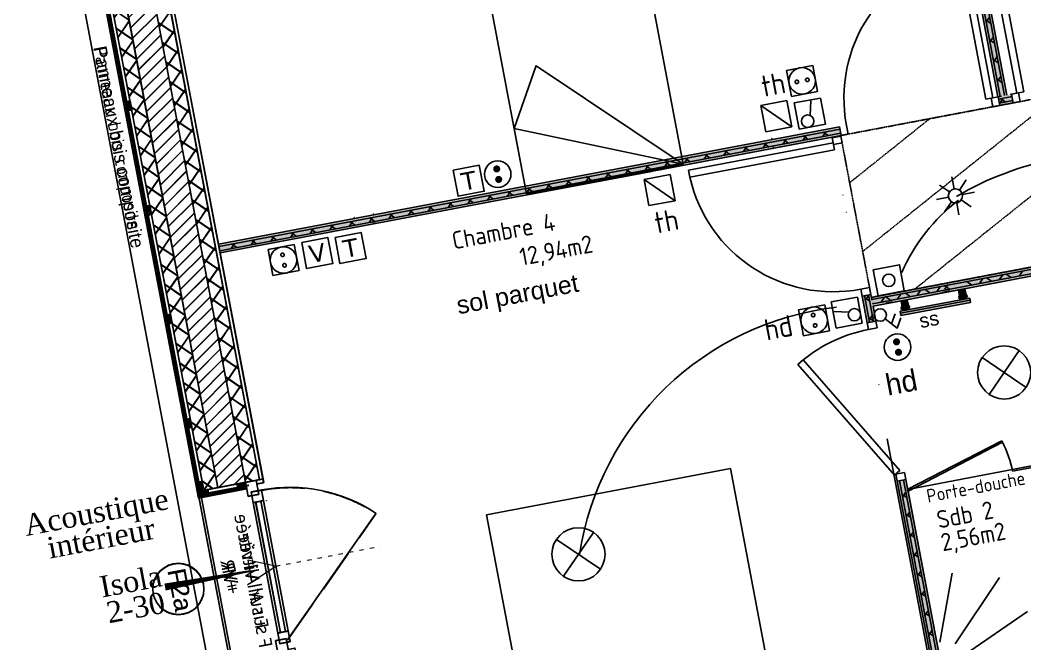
# Model space of a CAD drawing. Header units: centimetres. Extents: x 209280 to 319866, y -365283 to -277503.
# Drawn here: x 237025 to 242694, y -329235 to -325713 of the extents above; entities that cross this region are included whole.
import ezdxf

# ---------------------------------------------------------------- set-up
doc = ezdxf.new("R2010")
doc.units = ezdxf.units.CM
for name, pattern in [('ACAD_ISO03W100', [30, 12, -18]), ('Style de ligne -1', [0.41664, 0.20828, -0.20836]), ('Style de ligne -2', [0.694425, 0.48607, -0.208355])]:
    doc.linetypes.add(name, pattern=pattern)
doc.layers.get('0').update_dxf_attribs({"color": 252})
for name, color, linetype, lineweight in [('0-PROJET-BOIS', 7, 'Continuous', 5), ('0-PROJET-DESSINS CRÉES', 7, 'Continuous', 9), ('0-PROJET-FAUX PLAFOND', 251, 'Style de ligne -1', 5), ('0-PROJET-MENUISERIES EXT', 7, 'Continuous', 5), ('0-PROJET-MENUISERIES INT', 7, 'Continuous', 5), ('0-PROJET-MUR BETON', 7, 'Continuous', 35), ('0-PROJET-TEXTE', 7, 'Continuous', 5), ('prlm-ELEC-CFA', 1, 'Continuous', 25), ('prlm-ELEC-CFO', 1, 'Continuous', 25)]:
    doc.layers.add(name, color=color, linetype=linetype, lineweight=lineweight)
doc.layers.add('3-BAT C-Niveau 1', color=252, linetype='Continuous')
doc.layers.add('prlm-VMC', color=93, linetype='Continuous')
doc.layers.add('prlm-ZEROPLOT', color=254, linetype='Continuous', plot=False)
doc.styles.add('Futura Book', font='')
doc.styles.add('Geneva', font='arial.ttf')
doc.styles.add('Helvetica', font='arial.ttf')
doc.styles.add('Lucida Grande', font='')
doc.styles.add('prlm-elec-cfo', font='comic.ttf', dxfattribs={"height": 12})
doc.styles.add('prlm-vmc', font='pala.ttf', dxfattribs={"height": 14})
doc.styles.get("Standard").update_dxf_attribs({"font": 'isocp.shx', "height": 100})
doc.styles.get('Futura Book').set_extended_font_data('Futura Book')
doc.styles.get('Lucida Grande').set_extended_font_data('Lucida Grande')
pattern_1 = [(45, (0, 0), (0, -1), [])]

# ---------------------------------------------------------------- blocks, each defined once
blk = doc.blocks.new('Groupe-39-1')
at = {"linetype": 'Continuous'}
blk.add_line((14932.25, -46507.73), (14648.45, -45009.16), dxfattribs=at)
blk = doc.blocks.new('PORTE FENETRE TYPE 3')
at = {"linetype": 'Style de ligne -2', "ltscale": 50.8}
blk.add_line((5.11, 14.73), (65.94, 76.94), dxfattribs=at)
at = {"linetype": 'Continuous', "lineweight": 25, "flags": 128}
for points in [[(-2, 18), (0, 18), (0, 14)], [(97, 18), (95, 18), (95, 14)], [(0, 7.7), (0, -18), (-2, -18)], [(95, 7.7), (95, -18), (97, -18)]]:
    blk.add_lwpolyline(points, dxfattribs=at)
at = {"linetype": 'Continuous', "flags": 128}
for points in [[(-2, 14), (6, 14), (6, 8), (-2, 8)], [(4, 16), (10, 16), (10, 10), (4, 10)], [(10, 16), (85, 16), (85, 14.5), (10, 14.5)], [(10, 11.5), (85, 11.5), (85, 10), (10, 10)], [(85, 16), (91, 16), (91, 10), (85, 10)], [(89, 14), (97, 14), (97, 8), (89, 8)]]:
    blk.add_lwpolyline(points, close=True, dxfattribs=at)
blk.add_lwpolyline([(0, 9.5), (0, -19.5), (95, -19.5), (95, 9.5)], dxfattribs=at)
at = {"linetype": 'Style de ligne -2', "ltscale": 50.8}
blk.add_arc((4, 16), 87, 360, 44.5337, dxfattribs=at)
at = {"insert": (47.21, 5.79), "char_height": 7.6206, "attachment_point": 2, "line_spacing_factor": 0.978845, "style": 'Lucida Grande'}
blk.add_mtext('F sur All vitrée\\P+VR ', dxfattribs=at)
blk = doc.blocks.new('Groupe-246-1')
at = {"linetype": 'Continuous'}
h = blk.add_hatch(dxfattribs=at)
h.set_pattern_fill('BOIS 45', color=256, style=0, pattern_type=2)
h.set_pattern_definition(pattern_1)
h.paths.add_polyline_path([(14866.68, -46092.66), (14865.75, -46087.75), (14868.4, -46087.25), (14869.34, -46092.16)])
h = blk.add_hatch(dxfattribs=at)
h.set_pattern_fill('BOIS 45', color=256, style=0, pattern_type=2)
h.set_pattern_definition(pattern_1)
h.paths.add_polyline_path([(14877.85, -46151.61), (14876.92, -46146.7), (14879.57, -46146.2), (14880.5, -46151.11)])
h = blk.add_hatch(dxfattribs=at)
h.set_pattern_fill('BOIS 45', color=256, style=0, pattern_type=2)
h.set_pattern_definition(pattern_1)
h.paths.add_polyline_path([(14889.48, -46213.02), (14888.54, -46208.11), (14891.2, -46207.6), (14892.13, -46212.52)])
h = blk.add_hatch(dxfattribs=at)
h.set_pattern_fill('BOIS 45', color=256, style=0, pattern_type=2)
h.set_pattern_definition(pattern_1)
h.paths.add_polyline_path([(14900.64, -46271.97), (14899.71, -46267.06), (14902.36, -46266.56), (14903.29, -46271.47)])
h = blk.add_hatch(dxfattribs=at)
h.set_pattern_fill('BOIS 45', color=256, style=0, pattern_type=2)
h.set_pattern_definition(pattern_1)
h.paths.add_polyline_path([(14907.36, -46307.44), (14906.43, -46302.52), (14909.08, -46302.02), (14910.01, -46306.93)])
h = blk.add_hatch(dxfattribs=at)
h.set_pattern_fill('BOIS 45', color=256, style=0, pattern_type=2)
h.set_pattern_definition(pattern_1)
h.paths.add_polyline_path([(14928.68, -46303.4), (14933.59, -46302.47), (14934.09, -46305.12), (14929.18, -46306.05)])
h = blk.add_hatch(dxfattribs=at)
h.set_pattern_fill('BOIS 45', color=256, style=0, pattern_type=2)
h.set_pattern_definition(pattern_1)
h.paths.add_polyline_path([(14907.36, -46307.44), (14912.27, -46306.51), (14912.77, -46309.16), (14907.86, -46310.09)])
at = {"linetype": 'Continuous', "flags": 128}
for points in [[(14966.6, -45861.29), (14830.5, -45887.07), (14910.01, -46306.93), (14933.59, -46302.47), (14934.14, -46305.37), (14907.95, -46310.33), (14827.34, -45884.92), (14969.15, -45858.06), (14973.72, -45884.37), (14971.06, -45884.87)], [(14826.17, -45884.12), (14827.15, -45883.93), (14908.04, -46311.07), (14907.06, -46311.26)], [(14866.68, -46092.66), (14865.75, -46087.75), (14868.4, -46087.25), (14869.34, -46092.16)], [(14877.85, -46151.61), (14876.92, -46146.7), (14879.57, -46146.2), (14880.5, -46151.11)], [(14889.48, -46213.02), (14888.54, -46208.11), (14891.2, -46207.6), (14892.13, -46212.52)], [(14900.64, -46271.97), (14899.71, -46267.06), (14902.36, -46266.56), (14903.29, -46271.47)], [(14907.36, -46307.44), (14906.43, -46302.52), (14909.08, -46302.02), (14910.01, -46306.93)], [(14908.09, -46311.06), (14907.9, -46310.08), (14934.09, -46305.12), (14934.28, -46306.1)], [(14928.68, -46303.4), (14933.59, -46302.47), (14934.09, -46305.12), (14929.18, -46306.05)], [(14907.36, -46307.44), (14912.27, -46306.51), (14912.77, -46309.16), (14907.86, -46310.09)]]:
    blk.add_lwpolyline(points, close=True, dxfattribs=at)
blk = doc.blocks.new('Groupe-292-1')
at = {"linetype": 'Continuous'}
blk.add_circle((14895.65, -46362.71), 14.45, dxfattribs=at)
at = {"insert": (14899.35, -46350.3), "char_height": 10.087, "attachment_point": 1, "rotation": 280.7236, "line_spacing_factor": 0.834288, "style": 'Helvetica'}
blk.add_mtext('F2a', dxfattribs=at)
blk = doc.blocks.new('xi.EA')
at = {"layer": 'prlm-VMC', "color": 0, "linetype": 'ByBlock', "lineweight": 5, "flags": 128}
blk.add_lwpolyline([(-6.17, -15), (6.17, -15), (0, 0)], close=True, dxfattribs=at)
at = {"layer": 'prlm-VMC', "color": 0, "linetype": 'ByBlock', "lineweight": -2, "flags": 128}
blk.add_lwpolyline([(0, -15, 1, 4, 0), (0, -63.63, 1, 1, 0)], format="xyseb", dxfattribs=at)
at = {"layer": 'prlm-VMC', "color": 0, "linetype": 'ByBlock', "lineweight": 5}
blk.add_solid([(0, 0), (6.17, -15), (-6.17, -15), (0, 0)], dxfattribs=at)
at = {"layer": 'prlm-ZEROPLOT', "color": 250, "linetype": 'ACAD_ISO03W100', "lineweight": 0, "ltscale": 0.2}
blk.add_lwpolyline([(0, 0), (0, 60)], dxfattribs=at)
blk = doc.blocks.new('xi.TEL')
at = {"layer": 'prlm-ELEC-CFA', "color": 0, "linetype": 'ByBlock', "lineweight": -2, "flags": 128}
blk.add_lwpolyline([(-7.5, 7.5), (7.5, 7.5), (7.5, -7.5), (-7.5, -7.5)], close=True, dxfattribs=at)
at = {"layer": 'prlm-ELEC-CFA', "color": 0, "linetype": 'ByBlock', "insert": (0, 0), "char_height": 10, "width": 11.36, "attachment_point": 5}
blk.add_mtext('{\\fVerdana|b0|i0|c0|p34;T}', dxfattribs=at)
blk = doc.blocks.new('xi.TV')
at = {"layer": 'prlm-ELEC-CFA', "color": 0, "linetype": 'ByBlock', "lineweight": -2, "flags": 128}
blk.add_lwpolyline([(-7.5, 7.5), (7.5, 7.5), (7.5, -7.5), (-7.5, -7.5)], close=True, dxfattribs=at)
at = {"layer": 'prlm-ELEC-CFA', "color": 0, "linetype": 'ByBlock', "insert": (0, 0), "char_height": 10, "width": 11.36, "attachment_point": 5}
blk.add_mtext('{\\fVerdana|b0|i0|c0|p34;V}', dxfattribs=at)
blk = doc.blocks.new('xi.PC')
at = {"color": 0, "lineweight": 5}
blk.add_wipeout([(-7.5, -7.5), (7.5, -7.5), (7.5, 7.5), (-7.5, 7.5)], dxfattribs=at).dxf.layer = 'prlm-ELEC-CFO'
at = {"layer": 'prlm-ELEC-CFO', "color": 0, "linetype": 'ByBlock', "lineweight": 5, "const_width": 2}
for points in [[(-4, 0, 1), (-2, 0, 1)], [(2, 0, 1), (4, 0, 1)]]:
    blk.add_lwpolyline(points, format="xyb", close=True, dxfattribs=at)
at = {"layer": 'prlm-ELEC-CFO', "color": 0, "linetype": 'ByBlock', "lineweight": -2}
blk.add_circle((0, 0), 7.5, dxfattribs=at)
blk = doc.blocks.new('xi.BP')
at = {"layer": 'prlm-ELEC-CFO', "color": 0, "flags": 128}
blk.add_lwpolyline([(-7.5, -7.5), (7.5, -7.5), (7.5, 7.5), (-7.5, 7.5)], close=True, dxfattribs=at)
at = {"layer": 'prlm-ELEC-CFO', "color": 0}
blk.add_circle((0, 0), 3.5, dxfattribs=at)
blk = doc.blocks.new('xi.SPOT')
at = {"color": 0, "lineweight": 5}
blk.add_wipeout([(-4, 0), (-2.83, -2.83), (0, -4), (2.83, -2.83), (4, 0), (2.83, 2.83), (0, 4), (-2.83, 2.83)], dxfattribs=at).dxf.layer = 'prlm-ELEC-CFO'
at = {"layer": 'prlm-ELEC-CFO', "color": 0, "linetype": 'ByBlock', "lineweight": -2, "flags": 128}
for points in [[(-7.69, 7.69), (-2.83, 2.83)], [(0, 10.88), (0, 4)], [(7.69, 7.69), (2.83, 2.83)], [(-10.88, 0), (-4, 0)], [(4, 0), (10.88, 0)], [(-2.83, -2.83), (-7.69, -7.69)], [(0, -4), (0, -10.88)], [(2.83, -2.83), (7.69, -7.69)]]:
    blk.add_lwpolyline(points, dxfattribs=at)
at = {"layer": 'prlm-ELEC-CFO', "color": 0, "linetype": 'ByBlock', "lineweight": -2}
blk.add_circle((0, 0), 4, dxfattribs=at)
blk = doc.blocks.new('xi.DA')
at = {"layer": 'prlm-ELEC-CFO', "color": 0}
for points in [[(0.61, -1.67), (7.04, 4.05), (1.81, 7.01)], [(4.05, 1.39), (-1.17, 4.34)]]:
    blk.add_lwpolyline(points, dxfattribs=at)
blk.add_circle((-2, -4), 3.5, dxfattribs=at)

msp = doc.modelspace()

# ---------------------------------------------------------------- hatches: boundary and pattern name
at = {"layer": '0-PROJET-BOIS', "lineweight": 25}
msp.add_hatch(color=256, dxfattribs=at).paths.add_polyline_path([(238042.016, -328407.879), (238040.156, -328398.054), (238302.083, -328348.45), (238303.944, -328358.276)])
at = {"layer": '3-BAT C-Niveau 1', "linetype": 'Continuous'}
h = msp.add_hatch(dxfattribs=at)
h.set_pattern_fill('02_ISOLANT', color=256, scale=10, angle=-79.276399, style=0, pattern_type=2)
h.set_pattern_definition([(325.7236, (88960.93, 134700.79), (45.054858, 66.106428), []), (55.7236, (88960.93, 134700.79), (66.106428, -45.054858), [])])
h.paths.add_polyline_path([(237359.368, -324233.606), (237265.88, -324169.889), (238061.015, -328368.542), (238139.618, -328353.657)])
h = msp.add_hatch(dxfattribs=at)
h.set_pattern_fill('MURS MACONNERIE-2', color=256, scale=10, style=0, pattern_type=2)
h.set_pattern_definition([(45, (89146.82, 134700.79), (-31.2347524, 39.0434405), [])])
h.paths.add_polyline_path([(237546.346, -324361.04), (237359.368, -324233.606), (238139.618, -328353.657), (238296.824, -328323.885)])
h = msp.add_hatch(dxfattribs=at)
h.set_pattern_fill('02_ISOLANT', color=256, scale=10, angle=-79.276399, style=0, pattern_type=2)
h.set_pattern_definition([(325.7236, (88960.93, 134700.79), (45.054858, 66.106428), []), (55.7236, (88960.93, 134700.79), (66.106428, -45.054858), [])])
h.paths.add_polyline_path([(237639.834, -324424.758), (237546.346, -324361.04), (238296.824, -328323.885), (238375.426, -328308.999)])
at = {"layer": 'prlm-ELEC-CFO', "lineweight": 25}
for points in [[(242369.273, -327269.511), (242353.638, -327256.873), (242328.698, -327261.846), (242319.412, -327279.454), (242335.046, -327292.091), (242359.977, -327287.12)], [(242319.471, -327237.631), (242355.324, -327230.842), (242361.45, -327263.193), (242325.598, -327269.983)], [(241989.476, -327356.823), (242382.491, -327282.394), (242387.061, -327306.527), (241994.046, -327380.955)], [(241994.029, -327340.61), (242009.682, -327353.237), (242034.611, -327348.259), (242043.886, -327330.647), (242028.243, -327318.018), (242003.313, -327322.996)], [(241994.939, -327299.091), (242030.026, -327292.446), (242036.063, -327324.329), (242000.977, -327330.973)]]:
    msp.add_hatch(color=256, dxfattribs=at).paths.add_polyline_path(points)

# ---------------------------------------------------------------- linework, layer by layer
at = {"lineweight": 25}
for p, q in [((242270.533, -326248.201), (242270.524, -326248.152)), ((242368.639, -326229.622), (242368.649, -326229.671)), ((241265.162, -326380.577), (241265.152, -326380.528)), ((241265.162, -326380.577), (241265.171, -326380.626)), ((241274.465, -326429.704), (241274.456, -326429.654)), ((241274.465, -326429.704), (241274.474, -326429.753)), ((241667.351, -326701.003), (241667.302, -326701.013)), ((241716.48, -326691.7), (241716.529, -326691.69)), ((239017.182, -326806.296), (239017.191, -326806.345)), ((241685.93, -326799.11), (241685.98, -326799.1)), ((241735.059, -326789.806), (241735.01, -326789.815)), ((238909.477, -326826.693), (238909.468, -326826.644)), ((239016.887, -326857.241), (239016.896, -326857.29)), ((239026.485, -326855.423), (239026.476, -326855.374)), ((242541.638, -327143.129), (242541.629, -327143.079)), ((242551.236, -327141.311), (242551.246, -327141.36)), ((242560.542, -327190.449), (242560.533, -327190.4)), ((238215.662, -327354.68), (238215.711, -327354.67)), ((241870.141, -327771.82), (241870.092, -327771.83)), ((242649.425, -328248.909), (242649.415, -328248.86)), ((242649.425, -328248.909), (242649.434, -328248.958)), ((238414.502, -328426.245), (238414.551, -328426.235)), ((242100.595, -328988.709), (242100.644, -328988.699)), ((242149.723, -328979.405), (242149.674, -328979.414)), ((242110.203, -329039.439), (242110.153, -329039.449)), ((242177.91, -329128.242), (242177.959, -329128.232))]:
    msp.add_line(p, q, dxfattribs=at)
for centre in [(242270.533, -326248.201), (242368.639, -326229.622), (241265.162, -326380.577), (241265.162, -326380.577), (241274.465, -326429.704), (241274.465, -326429.704), (241667.351, -326701.003), (241716.48, -326691.7), (239017.182, -326806.296), (241685.93, -326799.11), (241735.059, -326789.806), (238909.477, -326826.693), (239016.887, -326857.241), (239026.485, -326855.423), (242541.638, -327143.129), (242551.236, -327141.311), (242560.542, -327190.449), (238215.662, -327354.68), (241870.141, -327771.82), (242649.425, -328248.909), (242649.425, -328248.909), (238414.502, -328426.245), (242100.595, -328988.709), (242149.723, -328979.405), (242110.203, -329039.439), (242177.91, -329128.242)]:
    msp.add_circle(centre, 0.025, dxfattribs=at)
at = {"layer": '0-PROJET-BOIS', "lineweight": 25}
for p, q in [((237618.682, -326174.736), (237645.211, -326169.712)), ((237627.986, -326223.863), (237618.682, -326174.736)), ((237619.477, -326178.933), (237624.84, -326173.57)), ((237621.069, -326187.341), (237637.176, -326171.234)), ((237622.662, -326195.749), (237645.766, -326172.644)), ((237624.254, -326204.156), (237647.358, -326181.052)), ((237625.846, -326212.564), (237648.951, -326189.46)), ((237627.438, -326220.972), (237650.543, -326197.868)), ((237645.211, -326169.712), (237654.514, -326218.839)), ((237654.514, -326218.839), (237627.986, -326223.863)), ((237636.08, -326222.33), (237652.135, -326206.275)), ((237648.416, -326219.994), (237653.727, -326214.683)), ((237730.325, -326764.258), (237756.854, -326759.234)), ((237739.629, -326813.385), (237730.325, -326764.258)), ((237730.935, -326767.476), (237735.046, -326763.364)), ((237732.527, -326775.884), (237747.383, -326761.028)), ((237734.119, -326784.291), (237757.224, -326761.187)), ((237756.854, -326759.234), (237766.157, -326808.361)), ((237735.711, -326792.699), (237758.816, -326769.595)), ((237737.304, -326801.107), (237760.408, -326778.002)), ((237738.896, -326809.515), (237762, -326786.41)), ((237766.157, -326808.361), (237739.629, -326813.385)), ((237746.286, -326812.124), (237763.593, -326794.818)), ((237758.623, -326809.788), (237765.185, -326803.226)), ((237846.612, -327378.302), (237873.14, -327373.278)), ((237855.915, -327427.428), (237846.612, -327378.302)), ((237847.169, -327381.242), (237850.926, -327377.485)), ((237848.761, -327389.649), (237863.262, -327375.148)), ((237850.353, -327398.057), (237873.458, -327374.953)), ((237851.945, -327406.465), (237875.05, -327383.361)), ((237873.14, -327373.278), (237882.444, -327422.404)), ((237853.538, -327414.873), (237876.642, -327391.768)), ((237855.13, -327423.281), (237878.234, -327400.176)), ((237882.444, -327422.404), (237855.915, -327427.428)), ((237862.166, -327426.245), (237879.827, -327408.584)), ((237874.502, -327423.908), (237881.419, -327416.992)), ((237958.255, -327967.823), (237984.783, -327962.799)), ((237967.558, -328016.95), (237958.255, -327967.823)), ((237958.626, -327969.784), (237961.132, -327967.278)), ((237960.218, -327978.192), (237973.468, -327964.942)), ((237961.811, -327986.6), (237984.915, -327963.495)), ((237963.403, -327995.008), (237986.507, -327971.903)), ((237964.995, -328003.415), (237988.1, -327980.311)), ((237966.587, -328011.823), (237989.692, -327988.719)), ((237994.087, -328011.926), (237967.558, -328016.95)), ((237972.372, -328016.038), (237991.284, -327997.126)), ((237984.708, -328013.702), (237992.876, -328005.534)), ((237984.783, -327962.799), (237994.087, -328011.926)), ((238025.418, -328322.476), (238051.947, -328317.452)), ((238034.722, -328371.603), (238025.418, -328322.476)), ((238025.501, -328322.91), (238026.055, -328322.356)), ((238027.093, -328331.318), (238038.391, -328320.02)), ((238028.685, -328339.725), (238050.727, -328317.683)), ((238030.277, -328348.133), (238053.382, -328325.029)), ((238031.87, -328356.541), (238054.974, -328333.437)), ((238033.462, -328364.949), (238056.566, -328341.844)), ((238037.295, -328371.116), (238058.158, -328350.252)), ((238040.156, -328398.054), (238302.083, -328348.45)), ((238302.548, -328350.907), (238040.621, -328400.51)), ((238051.947, -328317.452), (238061.25, -328366.579)), ((238061.25, -328366.579), (238297.059, -328321.922)), ((238247.932, -328331.226), (238297.059, -328321.922)), ((238252.956, -328357.754), (238247.932, -328331.226)), ((238249.406, -328339.005), (238259.347, -328329.064)), ((238250.998, -328347.413), (238271.683, -328326.728)), ((238252.59, -328355.82), (238284.019, -328324.392)), ((238302.083, -328348.45), (238252.956, -328357.754)), ((238262.455, -328355.955), (238296.355, -328322.055)), ((238274.792, -328353.619), (238298.561, -328329.85)), ((238287.128, -328351.283), (238300.153, -328338.258)), ((238297.059, -328321.922), (238302.083, -328348.45)), ((238297.059, -328321.922), (238302.548, -328350.907)), ((238299.464, -328348.946), (238301.745, -328346.665)), ((238302.083, -328348.45), (238303.944, -328358.276)), ((238041.607, -328407.957), (238031.781, -328409.818)), ((238034.722, -328371.603), (238083.849, -328362.299)), ((238061.25, -328366.579), (238034.722, -328371.603)), ((238039.746, -328398.132), (238034.722, -328371.603)), ((238035.054, -328373.357), (238037.295, -328371.116)), ((238036.646, -328381.764), (238049.631, -328368.78)), ((238038.239, -328390.172), (238061.967, -328366.443)), ((238088.873, -328388.828), (238039.746, -328398.132)), ((238042.016, -328407.879), (238040.156, -328398.054)), ((238040.404, -328398.007), (238074.303, -328364.107)), ((238303.944, -328358.276), (238042.016, -328407.879)), ((238049.631, -328368.78), (238059.751, -328358.66)), ((238052.74, -328395.671), (238084.209, -328364.202)), ((238065.076, -328393.335), (238085.801, -328372.609)), ((238077.412, -328390.998), (238087.394, -328381.017)), ((238083.849, -328362.299), (238088.873, -328388.828))]:
    msp.add_line(p, q, dxfattribs=at)
at = {"layer": '0-PROJET-DESSINS CRÉES', "lineweight": 25}
for p, q in [((242541.957, -326145.911), (242060.939, -323605.932)), ((242554.73, -326143.492), (242073.712, -323603.513)), ((242554.73, -326143.492), (242073.712, -323603.513)), ((242578.311, -326139.026), (242097.293, -323599.047)), ((242578.311, -326139.026), (242097.293, -323599.047)), ((240412.418, -324659.208), (240765.953, -326526.027)), ((239881.67, -326693.492), (239528.135, -324826.673)), ((242591.083, -326136.607), (242419.483, -325230.482)), ((242541.957, -326145.911), (242370.356, -325239.785)), ((242501.335, -325732.56), (242473.288, -325713.445)), ((242494.617, -325697.088), (242475.502, -325725.135)), ((242522.386, -325843.721), (242494.34, -325824.606)), ((242515.668, -325808.249), (242496.553, -325836.296)), ((239811.751, -326324.905), (239935.996, -325970.187)), ((240765.953, -326526.027), (239935.709, -325970.816)), ((242543.438, -325954.882), (242515.391, -325935.767)), ((242536.72, -325919.411), (242517.605, -325947.457)), ((242557.772, -326030.572), (242538.656, -326058.618)), ((242564.489, -326066.044), (242536.443, -326046.928)), ((242561.607, -326142.189), (242542.552, -326145.798)), ((242621.292, -326144.117), (242544.971, -326158.571)), ((242621.292, -326144.117), (242544.971, -326158.571)), ((242618.873, -326131.344), (242610.734, -326132.886)), ((242618.873, -326131.344), (242628.176, -326180.471)), ((242542.552, -326145.798), (242551.855, -326194.925)), ((242625.758, -326167.698), (242549.436, -326182.152)), ((242625.758, -326167.698), (242549.436, -326182.152)), ((242570.664, -326153.705), (242551.548, -326181.752)), ((242628.176, -326180.471), (242551.855, -326194.925)), ((242628.176, -326180.471), (242551.855, -326194.925)), ((242555.323, -326156.61), (242583.37, -326175.725)), ((241648.444, -326315.123), (238144.459, -326978.703)), ((241650.863, -326327.896), (238146.878, -326991.476)), ((241650.863, -326327.896), (238146.878, -326991.476)), ((241655.328, -326351.477), (238151.344, -327015.056)), ((241655.328, -326351.477), (238151.344, -327015.056)), ((241657.747, -326364.25), (238153.763, -327027.829)), ((240765.953, -326526.027), (239811.751, -326324.905)), ((239811.751, -326324.905), (239881.86, -326694.156)), ((241459.051, -326364.221), (241439.936, -326392.268)), ((241443.711, -326367.126), (241471.757, -326386.241)), ((241570.212, -326343.169), (241551.097, -326371.216)), ((241554.872, -326346.074), (241582.919, -326365.19)), ((241655.093, -326367.572), (241605.966, -326376.875)), ((241642.32, -326369.991), (241641.805, -326367.269)), ((241642.32, -326369.991), (241641.805, -326367.269)), ((241648.444, -326315.123), (241657.747, -326364.25)), ((241657.747, -326364.25), (241654.578, -326364.85)), ((241655.093, -326367.572), (241654.578, -326364.85)), ((241605.451, -326374.154), (240799.39, -326526.804)), ((241125.567, -326427.376), (241106.452, -326455.422)), ((241236.728, -326406.324), (241217.613, -326434.371)), ((241221.388, -326409.229), (241249.435, -326428.344)), ((241347.889, -326385.273), (241328.774, -326413.319)), ((241332.549, -326388.178), (241360.596, -326407.293)), ((241605.966, -326376.875), (241605.451, -326374.154)), ((241605.966, -326376.875), (241605.451, -326374.154)), ((241618.739, -326374.456), (241618.224, -326371.735)), ((241618.739, -326374.456), (241618.224, -326371.735)), ((240903.244, -326469.479), (240884.129, -326497.525)), ((240887.904, -326472.384), (240915.951, -326491.499)), ((241014.406, -326448.427), (240995.29, -326476.474)), ((240999.065, -326451.332), (241027.112, -326470.447)), ((241110.227, -326430.281), (241138.273, -326449.396)), ((240765.953, -326526.027), (239881.67, -326693.492)), ((240569.76, -326532.634), (240550.645, -326560.68)), ((240554.42, -326535.539), (240582.467, -326554.654)), ((240750.263, -326536.108), (240635.246, -326557.89)), ((240680.922, -326511.582), (240661.807, -326539.629)), ((240665.582, -326514.487), (240693.628, -326533.602)), ((240792.083, -326490.53), (240772.968, -326518.577)), ((240776.743, -326493.435), (240804.79, -326512.551)), ((240586.119, -326567.193), (239555.956, -326762.284)), ((240236.277, -326595.788), (240217.161, -326623.835)), ((240347.438, -326574.737), (240328.323, -326602.783)), ((240332.098, -326577.642), (240360.144, -326596.757)), ((240458.599, -326553.685), (240439.484, -326581.732)), ((240443.259, -326556.59), (240471.306, -326575.705)), ((240013.954, -326637.891), (239994.839, -326665.938)), ((239998.614, -326640.796), (240026.661, -326659.912)), ((240125.115, -326616.84), (240106, -326644.886)), ((240109.775, -326619.745), (240137.822, -326638.86)), ((240220.936, -326598.693), (240248.983, -326617.808)), ((239680.47, -326701.046), (239661.355, -326729.093)), ((239665.13, -326703.951), (239693.177, -326723.066)), ((239791.631, -326679.995), (239772.516, -326708.041)), ((239776.291, -326682.9), (239804.338, -326702.015)), ((239902.793, -326658.943), (239883.678, -326686.99)), ((239887.453, -326661.848), (239915.499, -326680.963)), ((239346.986, -326764.201), (239327.871, -326792.247)), ((239331.646, -326767.106), (239359.693, -326786.221)), ((239458.148, -326743.149), (239439.032, -326771.196)), ((239442.808, -326746.054), (239470.854, -326765.169)), ((239569.309, -326722.098), (239550.194, -326750.144)), ((239553.969, -326725.003), (239582.015, -326744.118)), ((239506.829, -326771.588), (238153.763, -327027.829)), ((239124.664, -326806.304), (239105.549, -326834.351)), ((239109.324, -326809.209), (239137.37, -326828.324)), ((239235.825, -326785.252), (239216.71, -326813.299)), ((239220.485, -326788.157), (239248.532, -326807.273)), ((238791.18, -326869.459), (238772.065, -326897.505)), ((238775.84, -326872.364), (238803.886, -326891.479)), ((238902.341, -326848.407), (238883.226, -326876.454)), ((238887.001, -326851.312), (238915.048, -326870.427)), ((239013.502, -326827.356), (238994.387, -326855.402)), ((238998.162, -326830.261), (239026.209, -326849.376)), ((244087.44, -326850.387), (241827.578, -327278.356)), ((244089.859, -326863.16), (241829.997, -327291.129)), ((244089.859, -326863.16), (241829.997, -327291.129)), ((238457.696, -326932.613), (238438.581, -326960.66)), ((238442.356, -326935.518), (238470.403, -326954.634)), ((238568.857, -326911.562), (238549.742, -326939.608)), ((238553.517, -326914.467), (238581.564, -326933.582)), ((238680.019, -326890.51), (238660.903, -326918.557)), ((238664.679, -326893.415), (238692.725, -326912.53)), ((244094.325, -326886.741), (241834.463, -327314.71)), ((244094.325, -326886.741), (241834.463, -327314.71)), ((244096.744, -326899.514), (241836.882, -327327.483)), ((244096.744, -326899.514), (242452.307, -327210.935)), ((238235.373, -326974.717), (238216.258, -327002.763)), ((238220.033, -326977.622), (238248.08, -326996.737)), ((238346.535, -326953.665), (238327.42, -326981.712)), ((238331.195, -326956.57), (238359.241, -326975.685)), ((242568.461, -327151.28), (242549.346, -327179.327)), ((242588.646, -327147.457), (242616.693, -327166.572)), ((242679.623, -327130.228), (242660.507, -327158.275)), ((242477.485, -327168.509), (242505.532, -327187.624)), ((241824.42, -327261.679), (241775.293, -327270.983)), ((241803.761, -327421.306), (241775.293, -327270.983)), ((241803.761, -327421.306), (241775.293, -327270.983)), ((241816.534, -327418.887), (241788.066, -327268.564)), ((241816.534, -327418.887), (241788.066, -327268.564)), ((241812.256, -327267.317), (241793.141, -327295.363)), ((241840.115, -327414.422), (241811.647, -327264.098)), ((241840.115, -327414.422), (241811.647, -327264.098)), ((241827.578, -327278.356), (241824.42, -327261.679)), ((242383.53, -327223.96), (241836.882, -327327.483)), ((241901.494, -327277.589), (241882.378, -327305.636)), ((241818.331, -327299.392), (241790.284, -327280.277)), ((241833.686, -327310.609), (241838.564, -327313.933)), ((241852.888, -327412.003), (241836.882, -327327.483)), ((241839.382, -327410.553), (241811.336, -327391.438)), ((241833.308, -327378.478), (241814.193, -327406.525)), ((241852.888, -327412.003), (241803.761, -327421.306)), ((241916.282, -328077.395), (242269.818, -329944.214)), ((242030.134, -328363.307), (242563.076, -328087.674)), ((242567.67, -328096.557), (242034.728, -328372.189)), ((242563.076, -328087.674), (242567.67, -328096.557)), ((242032.864, -328362.339), (242818.893, -328213.482)), ((242622.389, -328250.721), (242918.066, -328194.726)), ((242919.926, -328204.552), (242624.25, -328260.547)), ((241032, -328244.859), (239656.449, -328505.359)), ((239656.449, -328505.359), (241032, -328244.859)), ((241032, -328244.859), (241385.535, -330111.678)), ((241385.535, -330111.678), (241032, -328244.859)), ((242624.25, -328260.547), (242622.389, -328250.721)), ((238297.833, -328342.131), (238045.321, -328389.951)), ((238399.034, -328322.966), (238359.733, -328330.408)), ((238395.313, -328303.315), (238399.034, -328322.966)), ((242022.214, -328306.11), (241973.087, -328315.414)), ((242169.809, -329354.179), (241973.087, -328315.414)), ((242169.809, -329354.179), (241973.087, -328315.414)), ((242182.582, -329351.76), (241985.86, -328312.995)), ((242182.582, -329351.76), (241985.86, -328312.995)), ((242206.163, -329347.294), (242009.441, -328308.529)), ((242206.163, -329347.294), (242009.441, -328308.529)), ((242218.936, -329344.875), (242022.214, -328306.11)), ((238045.321, -328389.951), (238041.6, -328370.301)), ((242028.848, -328411.004), (242000.801, -328391.889)), ((242022.774, -328378.929), (242003.659, -328406.976)), ((242034.728, -328372.189), (242030.134, -328363.307)), ((242218.936, -329344.875), (242032.864, -328362.339)), ((239656.449, -328505.359), (240009.984, -330372.178)), ((240009.984, -330372.178), (239656.449, -328505.359)), ((242049.9, -328522.166), (242021.853, -328503.051)), ((242043.825, -328490.091), (242024.71, -328518.137)), ((242070.952, -328633.327), (242042.905, -328614.212)), ((242064.877, -328601.252), (242045.762, -328629.298)), ((242092.003, -328744.488), (242063.957, -328725.373)), ((242085.929, -328712.413), (242066.814, -328740.46)), ((242113.055, -328855.649), (242085.008, -328836.534)), ((242106.981, -328823.574), (242087.866, -328851.621)), ((242213.665, -329224.954), (242282.696, -328835.204)), ((242301.225, -329233.751), (242550.901, -328860.544)), ((242134.107, -328966.811), (242106.06, -328947.696)), ((242128.032, -328934.736), (242108.917, -328962.782)), ((242155.159, -329077.972), (242127.112, -329058.857)), ((242149.084, -329045.897), (242129.969, -329073.943)), ((242352.88, -329296.217), (242707.525, -329052.671)), ((242176.21, -329189.133), (242148.164, -329170.018)), ((242170.136, -329157.058), (242151.021, -329185.105))]:
    msp.add_line(p, q, dxfattribs=at)
msp.add_arc((242034.728, -328372.189), 600, 10.723601, 27.347618, dxfattribs=at)
for points in [[(242591.083, -326136.607), (242541.957, -326145.911), (242110.066, -323596.628), (242060.939, -323605.932)], [(242618.873, -326131.344), (242628.176, -326180.471), (242542.552, -326145.798), (242551.855, -326194.925)], [(241648.444, -326315.123), (241657.747, -326364.25), (238144.459, -326978.703), (238153.763, -327027.829)], [(241655.093, -326367.572), (241605.966, -326376.875), (241654.578, -326364.85), (241605.451, -326374.154)], [(244087.44, -326850.387), (244096.744, -326899.514), (241827.578, -327278.356), (241836.882, -327327.483)], [(241852.888, -327412.003), (241803.761, -327421.306), (241824.42, -327261.679), (241775.293, -327270.983)], [(242218.936, -329344.875), (242169.809, -329354.179), (242022.214, -328306.11), (241973.087, -328315.414)]]:
    msp.add_solid(points, dxfattribs=at)
at = {"layer": '0-PROJET-FAUX PLAFOND', "lineweight": 25}
for p, q in [((246256.014, -325493.436), (241654.578, -326364.85)), ((243621.411, -325992.374), (242071.73, -327232.119)), ((242889.127, -326131.053), (241778.525, -327019.535)), ((242156.842, -326269.732), (241704.935, -326631.257)), ((241661.873, -326404.05), (241826.788, -327274.187)), ((241828.465, -327278.188), (243379.987, -326984.363)), ((241826.788, -327274.187), (241831.24, -327292.844)), ((241831.24, -327292.844), (241828.465, -327278.188))]:
    msp.add_line(p, q, dxfattribs=at)
at = {"layer": '0-PROJET-MENUISERIES EXT', "lineweight": 25}
for p, q in [((238030.583, -328392.742), (238315.519, -328338.782)), ((238356.011, -328310.758), (238297.059, -328321.922)), ((238297.059, -328321.922), (238311.945, -328400.525)), ((238370.897, -328389.361), (238356.011, -328310.758)), ((238207.351, -329326.152), (238030.583, -328392.742)), ((238311.945, -328400.525), (238370.897, -328389.361)), ((238386.826, -328365.988), (238327.874, -328377.153)), ((238327.874, -328377.153), (238339.038, -328436.105)), ((238397.991, -328424.941), (238386.826, -328365.988)), ((238339.038, -328436.105), (238397.991, -328424.941)), ((238353.777, -328433.314), (238339.038, -328436.105)), ((238339.038, -328436.105), (238478.592, -329173.007)), ((238493.33, -329170.216), (238353.777, -328433.314)), ((238397.991, -328424.941), (238383.253, -328427.732)), ((238383.253, -328427.732), (238522.806, -329164.634)), ((238537.544, -329161.843), (238397.991, -328424.941)), ((238534.168, -329212.218), (239032.185, -328498.861)), ((238525.336, -329204.866), (238466.384, -329216.03)), ((238537.544, -329161.843), (238478.592, -329173.007)), ((238478.592, -329173.007), (238493.33, -329170.216)), ((238478.592, -329173.007), (238489.756, -329231.959)), ((238522.806, -329164.634), (238537.544, -329161.843)), ((238540.222, -329283.469), (238525.336, -329204.866)), ((238548.709, -329220.795), (238537.544, -329161.843)), ((238466.384, -329216.03), (238481.27, -329294.633)), ((238489.756, -329231.959), (238548.709, -329220.795))]:
    msp.add_line(p, q, dxfattribs=at)
msp.add_arc((238548.709, -329220.795), 870, 56.189898, 100.723607, dxfattribs=at)
at = {"layer": '0-PROJET-MENUISERIES INT', "lineweight": 25}
for p, q in [((242473.779, -326158.822), (242319.34, -325343.317)), ((242358.641, -325335.874), (242513.08, -326151.379)), ((242493.905, -325310.258), (242648.344, -326125.763)), ((242687.646, -326118.32), (242533.206, -325302.815)), ((242658.174, -326123.902), (242618.873, -326131.344)), ((242618.873, -326131.344), (242628.179, -326180.482)), ((242648.344, -326125.763), (242687.646, -326118.32)), ((242667.48, -326173.039), (242658.174, -326123.902)), ((242513.08, -326151.379), (242473.779, -326158.822)), ((242503.25, -326153.241), (242542.552, -326145.798)), ((242512.556, -326202.379), (242503.25, -326153.241)), ((242551.857, -326194.936), (242512.556, -326202.379)), ((242542.552, -326145.798), (242551.857, -326194.936)), ((242628.179, -326180.482), (242667.48, -326173.039)), ((241687.745, -326307.68), (241697.051, -326356.818)), ((241605.966, -326376.875), (241655.104, -326367.57)), ((241657.749, -326364.261), (241648.444, -326315.123)), ((241655.104, -326367.57), (241662.547, -326406.871)), ((241697.051, -326356.818), (241657.749, -326364.261)), ((240796.043, -326560.787), (241611.548, -326406.347)), ((241613.409, -326416.177), (241605.966, -326376.875)), ((241611.548, -326406.347), (241618.991, -326445.648)), ((241662.547, -326406.871), (241613.409, -326416.177)), ((241618.991, -326445.648), (240803.486, -326600.089)), ((240803.486, -326600.089), (240796.043, -326560.787)), ((241767.85, -327231.682), (241816.988, -327222.376)), ((241775.293, -327270.983), (241767.85, -327231.682)), ((241824.431, -327261.677), (241775.293, -327270.983)), ((241816.988, -327222.376), (241824.431, -327261.677)), ((241803.75, -327421.308), (241852.888, -327412.003)), ((241811.193, -327460.61), (241803.75, -327421.308)), ((241852.888, -327412.003), (241860.331, -327451.304)), ((241860.331, -327451.304), (241811.193, -327460.61)), ((241412.298, -327657.39), (241442.433, -327631.087)), ((241958.096, -328282.694), (241412.298, -327657.39)), ((241442.433, -327631.087), (241988.231, -328256.39)), ((241988.231, -328256.39), (241958.096, -328282.694)), ((241965.633, -328276.115), (242014.771, -328266.809)), ((241973.076, -328315.416), (241965.633, -328276.115)), ((242014.771, -328266.809), (242022.214, -328306.11)), ((242022.214, -328306.11), (241973.076, -328315.416))]:
    msp.add_line(p, q, dxfattribs=at)
for centre, start, end in [((242658.174, -326123.902), 10.723601, 98.65391), ((242503.25, -326153.241), 102.793293, 190.723601), ((241613.409, -326416.177), 192.793385, 280.723693), ((241965.633, -328276.115), 100.723693, 131.806816)]:
    msp.add_arc(centre, 830.542, start, end, dxfattribs=at)
at = {"layer": '0-PROJET-MUR BETON', "lineweight": 25}
for p, q in [((237359.603, -324231.643), (238139.853, -328351.693)), ((237546.581, -324359.077), (238297.059, -328321.922)), ((237546.581, -324359.077), (238297.059, -328321.922)), ((237640.069, -324422.795), (238375.662, -328307.036)), ((237663.441, -324438.724), (238395.313, -328303.315)), ((237663.441, -324438.724), (238395.313, -328303.315)), ((237648.373, -325756.468), (237785.288, -325619.553)), ((237659.563, -325815.556), (237796.478, -325678.641)), ((237810.328, -325751.777), (237874.046, -325658.288)), ((237577.074, -325809.92), (237640.791, -325716.432)), ((237670.753, -325874.644), (237807.668, -325737.729)), ((237805.637, -325727.007), (237899.126, -325790.724)), ((237567.275, -325758.178), (237660.763, -325821.895)), ((237681.943, -325933.732), (237818.858, -325796.817)), ((237831.38, -325862.938), (237895.097, -325769.45)), ((237598.125, -325921.082), (237661.842, -325827.593)), ((237693.133, -325992.821), (237830.048, -325855.906)), ((237826.689, -325838.168), (237920.178, -325901.885)), ((237588.326, -325869.339), (237681.815, -325933.056)), ((237704.323, -326051.909), (237841.238, -325914.994)), ((237852.432, -325974.1), (237916.149, -325880.611)), ((237619.177, -326032.243), (237682.894, -325938.754)), ((237715.513, -326110.997), (237852.428, -325974.082)), ((237847.741, -325949.329), (237941.229, -326013.047)), ((237609.378, -325980.5), (237702.867, -326044.218)), ((237873.483, -326085.261), (237937.2, -325991.772)), ((237640.228, -326143.404), (237703.946, -326049.916)), ((237726.703, -326170.085), (237863.618, -326033.17)), ((237868.792, -326060.491), (237962.281, -326124.208)), ((237630.429, -326091.662), (237723.918, -326155.379)), ((237737.893, -326229.173), (237874.808, -326092.258)), ((237894.535, -326196.422), (237958.252, -326102.934)), ((237661.28, -326254.565), (237724.997, -326161.077)), ((237749.083, -326288.261), (237885.998, -326151.346)), ((237889.844, -326171.652), (237983.332, -326235.369)), ((237651.481, -326202.823), (237744.97, -326266.54)), ((237760.273, -326347.35), (237897.188, -326210.434)), ((237915.586, -326307.583), (237979.303, -326214.095)), ((237672.533, -326313.984), (237766.021, -326377.701)), ((237682.332, -326365.727), (237746.049, -326272.238)), ((237771.463, -326406.438), (237908.378, -326269.523)), ((237910.895, -326282.813), (238004.384, -326346.53)), ((237782.653, -326465.526), (237919.568, -326328.611)), ((237936.638, -326418.745), (238000.355, -326325.256)), ((237693.584, -326425.146), (237787.073, -326488.863)), ((237703.383, -326476.888), (237767.1, -326383.399)), ((237793.843, -326524.614), (237930.758, -326387.699)), ((237931.947, -326393.974), (238025.436, -326457.692)), ((237805.033, -326583.702), (237941.949, -326446.787)), ((237957.689, -326529.906), (238021.407, -326436.417)), ((237714.636, -326536.307), (237808.124, -326600.024)), ((237724.435, -326588.049), (237788.152, -326494.561)), ((237816.223, -326642.79), (237953.139, -326505.875)), ((237952.999, -326505.136), (238046.487, -326568.853)), ((237827.414, -326701.879), (237964.329, -326564.963)), ((237978.741, -326641.067), (238042.458, -326547.579)), ((237735.687, -326647.468), (237829.176, -326711.185)), ((237745.486, -326699.211), (237809.204, -326605.722)), ((237838.604, -326760.967), (237975.519, -326624.052)), ((237974.05, -326616.297), (238067.539, -326680.014)), ((237849.794, -326820.055), (237986.709, -326683.14)), ((237999.793, -326752.229), (238063.51, -326658.74)), ((237756.739, -326758.629), (237850.228, -326822.347)), ((237766.538, -326810.372), (237830.255, -326716.883)), ((237860.984, -326879.143), (237997.899, -326742.228)), ((237995.102, -326727.458), (238088.59, -326791.176)), ((237872.174, -326938.231), (238009.089, -326801.316)), ((238020.844, -326863.39), (238084.561, -326769.901)), ((237777.791, -326869.791), (237871.279, -326933.508)), ((237787.59, -326921.533), (237851.307, -326828.045)), ((237883.364, -326997.319), (238020.279, -326860.404)), ((238016.153, -326838.62), (238109.642, -326902.337)), ((238041.896, -326974.551), (238105.613, -326881.063)), ((237894.554, -327056.407), (238031.469, -326919.492)), ((237798.842, -326980.952), (237892.331, -327044.669)), ((237808.641, -327032.694), (237872.358, -326939.206)), ((237905.744, -327115.496), (238042.659, -326978.581)), ((238037.205, -326949.781), (238130.693, -327013.498)), ((238062.947, -327085.712), (238126.665, -326992.224)), ((237829.693, -327143.856), (237893.41, -327050.367)), ((237916.934, -327174.584), (238053.849, -327037.669)), ((237819.894, -327092.113), (237913.382, -327155.83)), ((237928.124, -327233.672), (238065.039, -327096.757)), ((238058.256, -327060.942), (238151.745, -327124.659)), ((238083.999, -327196.874), (238147.716, -327103.385)), ((237850.744, -327255.017), (237914.461, -327161.528)), ((237939.314, -327292.76), (238076.229, -327155.845)), ((237840.945, -327203.274), (237934.434, -327266.992)), ((237950.504, -327351.848), (238087.419, -327214.933)), ((238079.308, -327172.103), (238172.797, -327235.821)), ((238105.051, -327308.035), (238168.768, -327214.546)), ((237871.796, -327366.178), (237935.513, -327272.69)), ((237961.694, -327410.936), (238098.609, -327274.021)), ((237861.997, -327314.436), (237955.486, -327378.153)), ((237972.884, -327470.025), (238109.799, -327333.109)), ((238100.36, -327283.265), (238193.848, -327346.982)), ((238126.102, -327419.196), (238189.819, -327325.708)), ((237892.847, -327477.34), (237956.565, -327383.851)), ((237883.048, -327425.597), (237976.537, -327489.314)), ((237984.074, -327529.113), (238120.989, -327392.198)), ((238121.411, -327394.426), (238214.9, -327458.143)), ((238147.154, -327530.358), (238210.871, -327436.869)), ((237913.899, -327588.501), (237977.616, -327495.012)), ((237995.264, -327588.201), (238132.179, -327451.286)), ((237904.1, -327536.758), (237997.589, -327600.476)), ((238006.454, -327647.289), (238143.369, -327510.374)), ((238142.463, -327505.587), (238235.951, -327569.304)), ((238168.205, -327641.519), (238231.922, -327548.03)), ((237934.951, -327699.662), (237998.668, -327606.174)), ((238017.644, -327706.377), (238154.559, -327569.462)), ((238163.514, -327616.749), (238257.003, -327680.466)), ((237925.152, -327647.92), (238018.64, -327711.637)), ((238028.834, -327765.465), (238165.749, -327628.55)), ((238189.257, -327752.68), (238252.974, -327659.192)), ((237956.002, -327810.823), (238019.719, -327717.335)), ((238040.024, -327824.554), (238176.939, -327687.638)), ((238184.566, -327727.91), (238278.055, -327791.627)), ((237946.203, -327759.081), (238039.692, -327822.798)), ((238051.214, -327883.642), (238188.129, -327746.727)), ((238210.308, -327863.841), (238274.026, -327770.353)), ((237977.054, -327921.985), (238040.771, -327828.496)), ((238062.404, -327942.73), (238199.319, -327805.815)), ((238205.617, -327839.071), (238299.106, -327902.788)), ((237967.255, -327870.242), (238060.743, -327933.959)), ((238073.594, -328001.818), (238210.509, -327864.903)), ((238231.36, -327975.003), (238295.077, -327881.514)), ((237998.105, -328033.146), (238061.823, -327939.657)), ((238084.784, -328060.906), (238221.7, -327923.991)), ((238226.669, -327950.232), (238320.158, -328013.95)), ((237988.306, -327981.403), (238081.795, -328045.121)), ((238095.974, -328119.994), (238232.89, -327983.079)), ((238252.412, -328086.164), (238316.129, -327992.675)), ((238019.157, -328144.307), (238082.874, -328050.819)), ((238107.165, -328179.082), (238244.08, -328042.167)), ((238247.721, -328061.394), (238341.209, -328125.111)), ((238009.358, -328092.565), (238102.847, -328156.282)), ((238118.355, -328238.171), (238255.27, -328101.256)), ((238273.463, -328197.325), (238337.18, -328103.837)), ((238040.209, -328255.469), (238103.926, -328161.98)), ((238129.545, -328297.259), (238266.46, -328160.344)), ((238268.772, -328172.555), (238362.261, -328236.272)), ((238030.41, -328203.726), (238123.898, -328267.443)), ((238146.681, -328350.4), (238277.65, -328219.432)), ((238294.515, -328308.487), (238358.232, -328214.998)), ((238061.301, -328366.57), (238124.977, -328273.141)), ((238233.378, -328333.982), (238288.84, -328278.52)), ((238289.824, -328283.716), (238335.265, -328314.687)), ((238041.6, -328370.301), (238395.313, -328303.315)), ((238051.461, -328314.887), (238112.942, -328356.79))]:
    msp.add_line(p, q, dxfattribs=at)
at = {"layer": '3-BAT C-Niveau 1', "linetype": 'Continuous'}
for p, q in [((237242.508, -324153.96), (238041.364, -328372.264)), ((237265.88, -324169.889), (238061.015, -328368.542)), ((237546.346, -324361.04), (238296.824, -328323.885)), ((237639.834, -324424.758), (238375.426, -328308.999)), ((237663.206, -324440.687), (238395.077, -328305.278))]:
    msp.add_line(p, q, dxfattribs=at)
at = {"layer": '3-BAT C-Niveau 1', "linetype": 'Continuous', "lineweight": 25}
for p, q in [((237242.508, -324153.96), (238041.364, -328372.264)), ((237359.368, -324233.606), (238139.618, -328353.657)), ((237546.346, -324361.04), (238296.824, -328323.885)), ((237663.206, -324440.687), (238395.077, -328305.278)), ((238041.364, -328372.264), (238395.077, -328305.278))]:
    msp.add_line(p, q, dxfattribs=at)
at = {"layer": 'prlm-ELEC-CFO', "lineweight": 25}
for p, q in [((241496.565, -325968.741), (241349.185, -325996.652)), ((241524.476, -326116.122), (241496.565, -325968.741)), ((241349.185, -325996.652), (241377.096, -326144.032)), ((241377.096, -326144.032), (241524.476, -326116.122)), ((241203.385, -326195.613), (241350.765, -326167.703)), ((241378.676, -326315.083), (241203.385, -326195.613)), ((241231.296, -326342.994), (241203.385, -326195.613)), ((241350.765, -326167.703), (241378.676, -326315.083)), ((241392.625, -326181.018), (241540.005, -326153.107)), ((241420.536, -326328.398), (241392.625, -326181.018)), ((241482.452, -326251.871), (241486.145, -326168.953)), ((241540.005, -326153.107), (241567.916, -326300.488)), ((241567.916, -326300.488), (241420.536, -326328.398)), ((241378.676, -326315.083), (241231.296, -326342.994)), ((240544.799, -326613.2), (240692.179, -326585.289)), ((240692.179, -326585.289), (240720.09, -326732.669)), ((240720.09, -326732.669), (240544.799, -326613.2)), ((240572.71, -326760.58), (240544.799, -326613.2)), ((240720.09, -326732.669), (240572.71, -326760.58)), ((238570.949, -326980.092), (238423.568, -327008.003)), ((238598.859, -327127.473), (238570.949, -326980.092)), ((238423.568, -327008.003), (238451.479, -327155.383)), ((238451.479, -327155.383), (238598.859, -327127.473)), ((242167.926, -327264.802), (242452.838, -327210.846)), ((242218.043, -327214.561), (242198.928, -327242.607)), ((242238.228, -327210.738), (242266.275, -327229.853)), ((242260.461, -327204.987), (242241.346, -327233.034)), ((242366.324, -327189.56), (242394.37, -327208.676)), ((242457.3, -327172.332), (242438.185, -327200.378)), ((242452.838, -327210.846), (242452.847, -327210.895)), ((241601.162, -327304.526), (241748.543, -327276.615)), ((241748.543, -327276.615), (241776.453, -327423.996)), ((241904.744, -327273.893), (241932.791, -327293.008)), ((241995.72, -327256.664), (241976.605, -327284.711)), ((242015.905, -327252.841), (242043.952, -327271.956)), ((242106.882, -327235.612), (242087.767, -327263.659)), ((242127.067, -327231.79), (242155.113, -327250.905)), ((242233.793, -327249.236), (242269.646, -327242.446)), ((242328.698, -327261.846), (242319.412, -327279.454)), ((242325.598, -327269.983), (242319.471, -327237.631)), ((242361.45, -327263.193), (242325.598, -327269.983)), ((242328.058, -327236.005), (242334.848, -327271.859)), ((242353.638, -327256.873), (242328.698, -327261.846)), ((242345.253, -327232.749), (242351.782, -327267.224)), ((242369.273, -327269.511), (242353.638, -327256.873)), ((242355.324, -327230.842), (242361.45, -327263.193)), ((242359.977, -327287.12), (242369.273, -327269.511)), ((241564.177, -327320.055), (241416.796, -327347.966)), ((241592.087, -327467.436), (241564.177, -327320.055)), ((241629.073, -327451.906), (241601.162, -327304.526)), ((241909.262, -327310.695), (241944.348, -327304.05)), ((241989.476, -327356.823), (242382.491, -327282.394)), ((241991.967, -327368.577), (242384.726, -327294.197)), ((242003.313, -327322.996), (241994.029, -327340.61)), ((242387.061, -327306.527), (241994.046, -327380.955)), ((242000.977, -327330.973), (241994.939, -327299.091)), ((242036.063, -327324.329), (242000.977, -327330.973)), ((242028.243, -327318.018), (242003.313, -327322.996)), ((242003.527, -327297.465), (242010.186, -327332.629)), ((242020.721, -327294.208), (242026.597, -327325.236)), ((242043.886, -327330.647), (242028.243, -327318.018)), ((242030.026, -327292.446), (242036.063, -327324.329)), ((242034.611, -327348.259), (242043.886, -327330.647)), ((242319.412, -327279.454), (242335.046, -327292.091)), ((242335.046, -327292.091), (242359.977, -327287.12)), ((242382.491, -327282.394), (242387.061, -327306.527)), ((241416.796, -327347.966), (241444.707, -327495.346)), ((241699.926, -327362.079), (241617.008, -327358.387)), ((241994.046, -327380.955), (241989.476, -327356.823)), ((241994.029, -327340.61), (242009.682, -327353.237)), ((242009.682, -327353.237), (242034.611, -327348.259)), ((241776.453, -327423.996), (241629.073, -327451.906)), ((241444.707, -327495.346), (241592.087, -327467.436)), ((242452.776, -327617.985), (242700.675, -327786.941)), ((242492.248, -327826.412), (242661.204, -327578.513)), ((240090.504, -328853.026), (240259.46, -328605.127)), ((240051.032, -328644.599), (240298.931, -328813.555))]:
    msp.add_line(p, q, dxfattribs=at)
for centre, radius in [((241436.83, -326056.387), 75), ((241468.063, -326283.776), 35), ((238511.214, -327067.738), 75), ((242452.838, -327210.846), 0.025), ((241504.442, -327407.701), 75), ((241731.831, -327376.469), 35), ((242576.726, -327702.463), 150), ((240174.982, -328729.077), 150)]:
    msp.add_circle(centre, radius, dxfattribs=at)
for centre, start, end in [((241407.354, -326061.969), 10.723601, 190.723601), ((241407.354, -326061.969), 190.723601, 10.723601), ((241466.306, -326050.805), 10.723601, 190.723601), ((241466.306, -326050.805), 190.723601, 10.723601), ((238505.631, -327038.262), 100.723601, 280.723601), ((238505.631, -327038.262), 280.723601, 100.723601), ((238516.796, -327097.214), 100.723601, 280.723601), ((238516.796, -327097.214), 280.723601, 100.723601), ((241498.86, -327378.225), 100.723601, 280.723601), ((241498.86, -327378.225), 280.723601, 100.723601), ((241510.024, -327437.177), 100.723601, 280.723601), ((241510.024, -327437.177), 280.723601, 100.723601)]:
    msp.add_arc(centre, 10, start, end, dxfattribs=at)
at = {"layer": 'prlm-ELEC-CFO', "lineweight": 25, "extrusion": (0, 0, -1)}
msp.add_arc((-241818.417, -328980.432), 1656.511, 8.610194, 83.489437, dxfattribs=at)

# ---------------------------------------------------------------- block references
at = {"layer": '3-BAT C-Niveau 1', "xscale": 10, "yscale": 10, "zscale": 10}
for name in ['Groupe-39-1', 'Groupe-246-1', 'Groupe-292-1']:
    msp.add_blockref(name, (88960.928, 134700.79), dxfattribs=at)
at = {"layer": '3-BAT C-Niveau 1', "xscale": -10, "yscale": 10, "zscale": 10, "rotation": 280.7236006058215}
msp.add_blockref('PORTE FENETRE TYPE 3', (238398.71, -329291.831), dxfattribs=at)
at = {"layer": 'prlm-ELEC-CFA', "xscale": 9.999999999999995, "yscale": 9.999999999999995, "zscale": 9.999999999999995, "rotation": 10.72360141139323}
for name, p in [('xi.TEL', (239555.861, -326619.73)), ('xi.TEL', (238889.003, -326999.614)), ('xi.TV', (238701.124, -327028.021))]:
    msp.add_blockref(name, p, dxfattribs=at)
at = {"layer": 'prlm-ELEC-CFO', "xscale": 9.999999999999996, "yscale": 9.999999999999996, "zscale": 9.999999999999996, "rotation": 280.723601411399}
msp.add_blockref('xi.BP', (241925.663, -327182.212), dxfattribs=at)

# ---------------------------------------------------------------- texts
at = {"layer": '0-PROJET-MENUISERIES EXT', "lineweight": 25, "extrusion": (0, 0, -1), "style": 'Lucida Grande'}
for s, height, p in [('F sur All vitrée', 76.20551, (-238375.181, -329262.668)), ('+VR', 76.2055, (-238191.247, -328959.561))]:
    msp.add_text(s, height=height, rotation=79.276393, dxfattribs=at).set_placement(p)
at = {"layer": '0-PROJET-TEXTE', "lineweight": 25}
for s, height, rotation, p in [('Panneaux bois composite', 75.51649, 280.723601, (237436.885, -325867.681)), ('12,94m2', 100, 10.723601, (239853.432, -327100.515)), ('Porte-douche', 75.6543, 10.723601, (242146.889, -328438.587)), ('2,56m2', 100, 10.723601, (242230.332, -328712.598))]:
    msp.add_text(s, height=height, rotation=rotation, dxfattribs=at).set_placement(p)
at = {"layer": '0-PROJET-TEXTE', "lineweight": 30}
for s, p in [('Chambre 4', (239471.982, -327008.641)), ('Sdb 2', (242206.833, -328584.713))]:
    msp.add_text(s, height=100, rotation=10.723601, dxfattribs=at).set_placement(p)
at = {"layer": '0-PROJET-TEXTE', "lineweight": 25, "style": 'Helvetica'}
msp.add_text('sol parquet', height=100.8724, rotation=10.723601, dxfattribs=at).set_placement((239497.751, -327374.229))
at = {"layer": '3-BAT C-Niveau 1', "insert": (237510.848, -325855.592), "char_height": 75.51649, "attachment_point": 1, "rotation": 280.723595, "line_spacing_factor": 0.962448, "style": 'Futura Book'}
msp.add_mtext('Panneaux bois composite', dxfattribs=at)
at = {"layer": 'prlm-ELEC-CFO', "lineweight": 25}
for s, p in [('th', (241219, -326147.632)), ('th', (240616.66, -326918.84)), ('hd', (241236.503, -327523.117))]:
    msp.add_text(s, height=120, rotation=10.723601, dxfattribs=at).set_placement(p)
at = {"layer": 'prlm-ELEC-CFO', "lineweight": 25, "style": 'Geneva'}
msp.add_text('ss', height=79.9262, rotation=10.680913, dxfattribs=at).set_placement((242105.574, -327452.479))

# ---------------------------------------------------------------- next in the draw order: texts
at = {"layer": 'prlm-VMC', "insert": (237442.754, -328431.265), "char_height": 120, "width": 236.73962, "attachment_point": 2, "rotation": 10.723601, "line_spacing_factor": 0.75, "style": 'prlm-vmc', "bg_fill": 3, "box_fill_scale": 1.1, "bg_fill_color": 256, "bg_fill_transparency": 0}
msp.add_mtext('Acoustique intérieur', dxfattribs=at)

# ---------------------------------------------------------------- next in the draw order: hatches: boundary and pattern name
at = {"layer": '0-PROJET-BOIS', "lineweight": 25}
msp.add_hatch(color=256, dxfattribs=at).paths.add_polyline_path([(237222.877, -324138.457), (237232.702, -324136.596), (238041.607, -328407.957), (238031.781, -328409.818)])

# ---------------------------------------------------------------- next in the draw order: linework, layer by layer
for p, q in [((238031.781, -328409.818), (237222.877, -324138.457)), ((237232.702, -324136.596), (238041.607, -328407.957)), ((238040.621, -328400.51), (237234.563, -324146.421)), ((237266.115, -324167.926), (238061.25, -328366.579))]:
    msp.add_line(p, q, dxfattribs=at)
at = {"layer": '0-PROJET-MUR BETON', "lineweight": 25}
for p, q in [((237242.743, -324151.997), (238041.6, -328370.301)), ((237242.743, -324151.997), (238041.6, -328370.301)), ((237266.115, -324167.926), (238061.25, -328366.579))]:
    msp.add_line(p, q, dxfattribs=at)

# ---------------------------------------------------------------- next in the draw order: block references
at = {"layer": 'prlm-VMC', "xscale": 9.999999999999998, "yscale": 9.999999999999998, "zscale": 9.999999999999998, "rotation": 280.7236006060555}
msp.add_blockref('xi.EA', (238467.593, -328795.68), dxfattribs=at)

# ---------------------------------------------------------------- next in the draw order: texts
at = {"layer": 'prlm-VMC', "linetype": 'ByBlock', "lineweight": -2, "insert": (237637.568, -328822.969), "char_height": 120, "width": 236.73962, "attachment_point": 2, "rotation": 10.723601, "line_spacing_factor": 0.75, "style": 'prlm-vmc', "bg_fill": 3, "box_fill_scale": 1.1, "bg_fill_color": 256, "bg_fill_transparency": 0}
msp.add_mtext('Isola\\P2-30', dxfattribs=at)

# ---------------------------------------------------------------- next in the draw order: linework, layer by layer
at = {"layer": '0-PROJET-TEXTE', "lineweight": 25}
msp.add_circle((237917.673, -328924.373), 144.471, dxfattribs=at)
at = {"layer": 'prlm-ZEROPLOT'}
msp.add_lwpolyline([(232404.524, -331928.72), (238496.448, -330775.04), (237242.617, -324154.276), (251799.049, -321400.62), (254691.971, -336676.21), (240136.035, -339432.765), (238881.255, -332806.99), (232789.431, -333960.651)], close=True, dxfattribs=at)

# ---------------------------------------------------------------- next in the draw order: texts
at = {"layer": '0-PROJET-TEXTE', "lineweight": 25, "style": 'Helvetica'}
msp.add_text('F2a', height=100.8724, rotation=280.723601, dxfattribs=at).set_placement((237855.57, -328819.025))

# ---------------------------------------------------------------- next in the draw order: block references
at = {"layer": 'prlm-ELEC-CFO', "xscale": 9.999999999999996, "yscale": 9.999999999999996, "zscale": 9.999999999999996}
for name, p, rotation in [('xi.PC', (239719.254, -326582.936), 280.723601411399), ('xi.SPOT', (242301.569, -326705.425), 10.72360141139323), ('xi.PC', (241975.121, -327559.047), 280.723601411399)]:
    msp.add_blockref(name, p, dxfattribs=dict(at, rotation=rotation))

# ---------------------------------------------------------------- next in the draw order: linework, layer by layer
at = {"layer": 'prlm-ELEC-CFO'}
for centre, radius, start, end in [((243188.406, -328190.247), 1723.075, 80.739918, 120.707285), ((242938.496, -327544.86), 1023.366, 127.226414, 156.544057)]:
    msp.add_arc(centre, radius, start, end, dxfattribs=at)

# ---------------------------------------------------------------- next in the draw order: block references
at = {"layer": 'prlm-ELEC-CFO', "xscale": 9.999999999999996, "yscale": 9.999999999999996, "zscale": 9.999999999999996, "rotation": 280.723601411399}
msp.add_blockref('xi.DA', (241920.763, -327390.057), dxfattribs=at)

# ---------------------------------------------------------------- next in the draw order: texts
at = {"layer": 'prlm-ELEC-CFO', "lineweight": 20, "insert": (241996.982, -327758.851), "char_height": 120, "attachment_point": 5, "rotation": 10.723601, "line_spacing_factor": 0.8, "style": 'prlm-elec-cfo', "bg_fill": 3, "box_fill_scale": 1.1, "bg_fill_color": 256, "bg_fill_transparency": 0}
msp.add_mtext('hd', dxfattribs=at)

doc.saveas('drawing.dxf')
